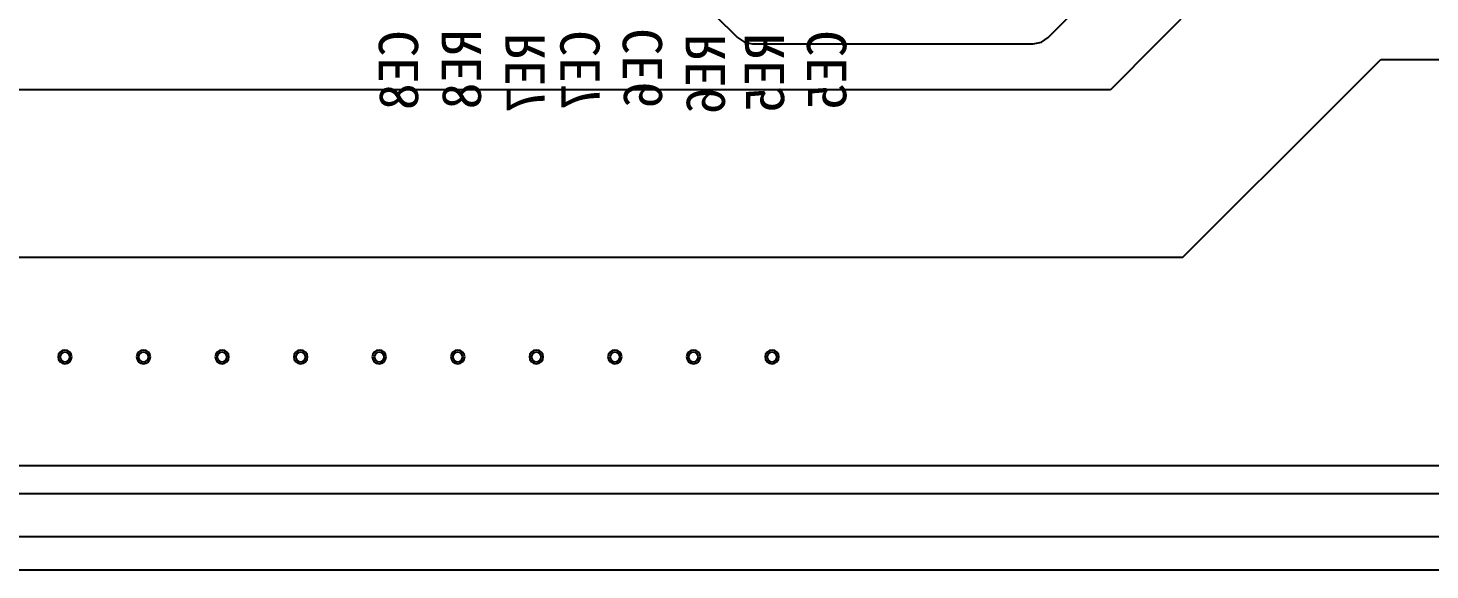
# Model space of a CAD drawing. Header units: inches. Extents: x 32166 to 66782, y 2386 to 7162.
# Drawn here: x 32838.2 to 33123.7, y 3232.1 to 3342.6 of the extents above; entities that cross this region are included whole.
import ezdxf

# ---------------------------------------------------------------- set-up
doc = ezdxf.new("R2010")
doc.units = ezdxf.units.IN
doc.header["$LTSCALE"] = 0.64311
doc.header["$MEASUREMENT"] = 0
for name, color, linetype in [('BOTTOMLAYER', 5, 'CONTINUOUS'), ('BOTTOMOVERLAY', 54, 'CONTINUOUS'), ('BOTTOMSOLDER', 6, 'CONTINUOUS'), ('KEEPOUTLAYER', 6, 'CONTINUOUS'), ('MULTILAYER', 9, 'CONTINUOUS')]:
    doc.layers.add(name, color=color, linetype=linetype)
doc.styles.get("Standard").update_dxf_attribs({"font": 'txt', "width": 0.8})

msp = doc.modelspace()

# ---------------------------------------------------------------- linework, layer by layer
at = {"layer": 'BOTTOMLAYER'}
for p, q in [((33105.77, 3377.43), (33058.65, 3329.99)), ((33046, 3340.61), (33063.3, 3357.91)), ((32978.12, 3345.21), (32982.72, 3340.61)), ((32982.72, 3340.61), (32984.12, 3339.68)), ((33044.61, 3339.68), (33046, 3340.61)), ((33046, 3340.61), (33046, 3340.61)), ((33046, 3340.61), (33046, 3340.61)), ((32984.12, 3339.68), (32985.76, 3339.36)), ((32985.76, 3339.36), (33042.96, 3339.36)), ((33042.96, 3339.36), (33044.61, 3339.68)), ((33104.87, 3327.27), (33113.75, 3336.15)), ((33113.75, 3336.15), (33143.88, 3336.15)), ((33058.65, 3329.99), (32631.58, 3329.99)), ((33073.43, 3295.83), (33104.87, 3327.27)), ((32619.75, 3295.83), (33073.43, 3295.83)), ((33135.01, 3253.31), (32659.93, 3253.31)), ((32657.59, 3247.67), (34217.27, 3247.67)), ((32645.85, 3238.87), (34227.03, 3238.87))]:
    msp.add_line(p, q, dxfattribs=at)
for centre, start, end in [((32845.75, 3275.51), 0, 180), ((32845.75, 3275.51), 180, 0), ((32861.75, 3275.51), 0, 180), ((32861.75, 3275.51), 180, 0), ((32877.75, 3275.51), 0, 180), ((32877.75, 3275.51), 180, 0), ((32893.75, 3275.51), 0, 180), ((32893.75, 3275.51), 180, 0), ((32909.75, 3275.51), 0, 180), ((32909.75, 3275.51), 180, 0), ((32925.75, 3275.51), 0, 180), ((32925.75, 3275.51), 180, 0), ((32941.75, 3275.51), 0, 180), ((32941.75, 3275.51), 180, 0), ((32957.75, 3275.51), 0, 180), ((32957.75, 3275.51), 180, 0), ((32973.75, 3275.51), 0, 180), ((32973.75, 3275.51), 180, 0), ((32989.75, 3275.51), 0, 180), ((32989.75, 3275.51), 180, 0)]:
    msp.add_arc(centre, 1, start, end, dxfattribs=at)
at = {"layer": 'BOTTOMSOLDER'}
for centre, start, end in [((32845.75, 3275.51), 0, 180), ((32845.75, 3275.51), 180, 0), ((32861.75, 3275.51), 0, 180), ((32861.75, 3275.51), 180, 0), ((32877.75, 3275.51), 0, 180), ((32877.75, 3275.51), 180, 0), ((32893.75, 3275.51), 0, 180), ((32893.75, 3275.51), 180, 0), ((32909.75, 3275.51), 0, 180), ((32909.75, 3275.51), 180, 0), ((32925.75, 3275.51), 0, 180), ((32925.75, 3275.51), 180, 0), ((32941.75, 3275.51), 0, 180), ((32941.75, 3275.51), 180, 0), ((32957.75, 3275.51), 0, 180), ((32957.75, 3275.51), 180, 0), ((32973.75, 3275.51), 0, 180), ((32973.75, 3275.51), 180, 0), ((32989.75, 3275.51), 0, 180), ((32989.75, 3275.51), 180, 0)]:
    msp.add_arc(centre, 1.41, start, end, dxfattribs=at)
at = {"layer": 'KEEPOUTLAYER'}
msp.add_line((32499.27, 3232.07), (34258.55, 3232.07), dxfattribs=at)
at = {"layer": 'MULTILAYER'}
for centre, start, end in [((32845.75, 3275.51), 0, 180), ((32845.75, 3275.51), 180, 0), ((32861.75, 3275.51), 0, 180), ((32861.75, 3275.51), 180, 0), ((32877.75, 3275.51), 0, 180), ((32877.75, 3275.51), 180, 0), ((32893.75, 3275.51), 0, 180), ((32893.75, 3275.51), 180, 0), ((32909.75, 3275.51), 0, 180), ((32909.75, 3275.51), 180, 0), ((32925.75, 3275.51), 0, 180), ((32925.75, 3275.51), 180, 0), ((32941.75, 3275.51), 0, 180), ((32941.75, 3275.51), 180, 0), ((32957.75, 3275.51), 0, 180), ((32957.75, 3275.51), 180, 0), ((32973.75, 3275.51), 0, 180), ((32973.75, 3275.51), 180, 0), ((32989.75, 3275.51), 0, 180), ((32989.75, 3275.51), 180, 0)]:
    msp.add_arc(centre, 1, start, end, dxfattribs=at)

# ---------------------------------------------------------------- texts
at = {"layer": 'BOTTOMOVERLAY', "text_generation_flag": 2}
for s, p in [('CE8', (32917.67, 3342.15)), ('RE8', (32930.47, 3342.31)), ('RE7', (32943.45, 3341.57)), ('CE7', (32954.63, 3342.15)), ('CE6', (32967.35, 3342.55)), ('RE6', (32980.15, 3341.35)), ('RE5', (32992.21, 3341.57)), ('CE5', (33004.87, 3342.15))]:
    msp.add_text(s, height=8, rotation=90, dxfattribs=at).set_placement(p)

doc.saveas('drawing.dxf')
